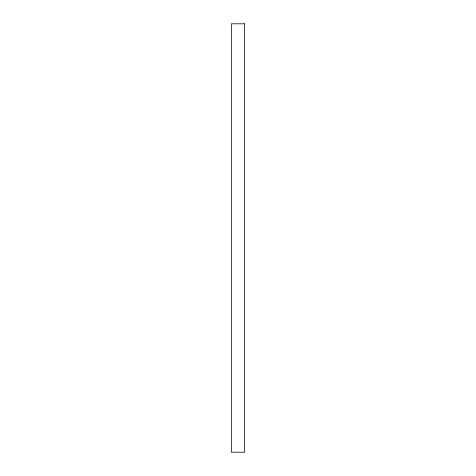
<?xml version="1.0" encoding="UTF-8"?>
<svg xmlns="http://www.w3.org/2000/svg" width="476" height="476" viewBox="0 0 476 476"><rect width="100%" height="100%" fill="white"/><g stroke="black" fill="none" stroke-linecap="round" stroke-linejoin="round"><path stroke-width="0.71" d="M244.622 23.8L231.378 23.8L231.378 452.2L244.622 452.2L244.622 23.8"/></g></svg>
